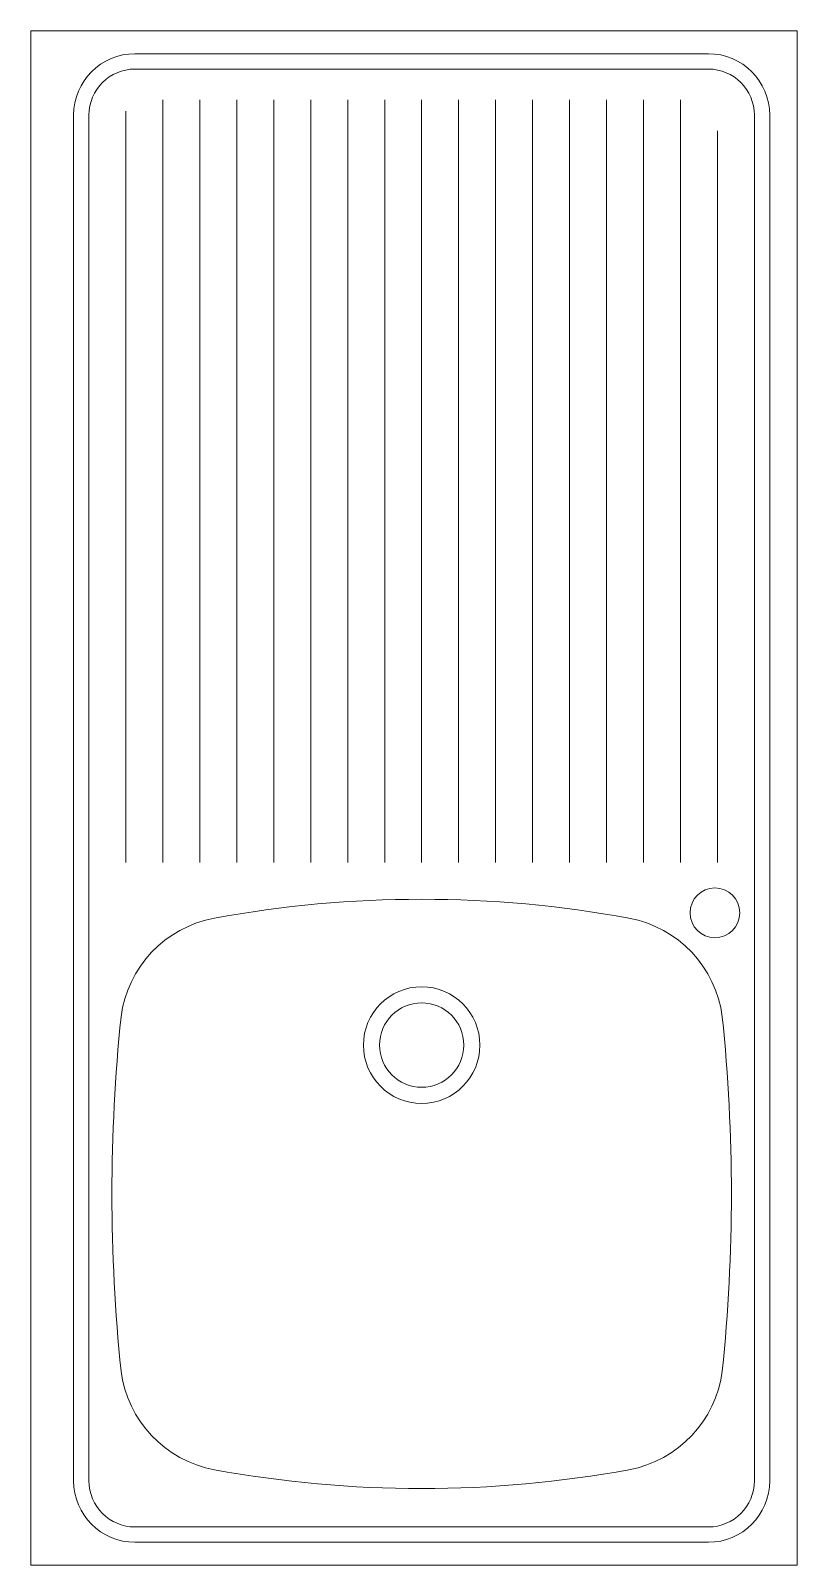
# Model space of a CAD drawing. Header units: metres. Extents: x 15.727 to 16.104, y 25.477 to 26.23.
import ezdxf

# ---------------------------------------------------------------- set-up
doc = ezdxf.new("R2010")
doc.units = ezdxf.units.M
doc.header["$LTSCALE"] = 5
doc.header["$MEASUREMENT"] = 0
doc.layers.add('A-FURN-BATH', color=175, linetype='Continuous', lineweight=20)

msp = doc.modelspace()

# ---------------------------------------------------------------- linework, layer by layer
at = {"layer": 'A-FURN-BATH', "color": 251}
for p, q in [((15.72745, 25.4768), (15.72745, 26.22989)), ((15.72745, 26.22989), (16.10399, 26.22989)), ((16.10399, 26.22989), (16.10399, 25.4768)), ((15.77866, 26.2186), (16.06031, 26.2186)), ((15.77866, 26.21107), (16.06031, 26.21107)), ((15.79238, 25.82172), (15.79238, 26.19601)), ((15.81054, 25.82172), (15.81054, 26.19601)), ((15.82869, 25.82172), (15.82869, 26.19601)), ((15.84685, 25.82172), (15.84685, 26.19601)), ((15.86501, 25.82172), (15.86501, 26.19601)), ((15.88316, 25.82172), (15.88316, 26.19601)), ((15.90132, 25.82172), (15.90132, 26.19601)), ((15.91948, 25.82172), (15.91948, 26.19601)), ((15.93764, 25.82172), (15.93764, 26.19601)), ((15.95579, 25.82172), (15.95579, 26.19601)), ((15.97395, 25.82172), (15.97395, 26.19601)), ((15.99211, 25.82172), (15.99211, 26.19601)), ((16.01026, 25.82172), (16.01026, 26.19601)), ((16.02842, 25.82172), (16.02842, 26.19601)), ((16.04658, 25.82172), (16.04658, 26.19601)), ((15.74853, 26.18847), (15.74853, 25.51822)), ((15.75607, 26.18847), (15.75607, 25.51822)), ((15.77422, 25.82172), (15.77422, 26.19034)), ((16.08291, 26.18847), (16.08291, 25.51822)), ((16.09044, 26.18847), (16.09044, 25.51822)), ((16.06473, 25.82172), (16.06473, 26.18071)), ((16.06031, 25.49563), (15.77866, 25.49563)), ((16.06031, 25.4881), (15.77866, 25.4881)), ((16.10399, 25.4768), (15.72745, 25.4768))]:
    msp.add_line(p, q, dxfattribs=at)
for centre, radius in [((16.06352, 25.79698), 0.01222), ((15.91949, 25.7321), 0.02862), ((15.91949, 25.7321), 0.02071)]:
    msp.add_circle(centre, radius, dxfattribs=at)
for centre, radius, start, end in [((15.77866, 26.18847), 0.03012, 90, 180), ((16.06031, 26.18847), 0.03012, 0, 90), ((15.77866, 26.18847), 0.02259, 90, 180), ((16.06031, 26.18847), 0.02259, 0, 90), ((15.91949, 25.23883), 0.56482, 90, 100.38124), ((15.91949, 25.23883), 0.56482, 79.61876, 90), ((15.82789, 25.73884), 0.05648, 100.38124, 172.77), ((16.01109, 25.73884), 0.05648, 7.23, 79.61876), ((16.61007, 25.65907), 0.84271, 174.08223, 180.00097), ((15.2289, 25.65907), 0.84271, 359.99903, 5.91777), ((16.61007, 25.65904), 0.84271, 179.99903, 185.91777), ((15.2289, 25.65904), 0.84271, 354.08223, 0.00097), ((15.82789, 25.57926), 0.05648, 187.23, 259.61876), ((16.01109, 25.57926), 0.05648, 280.38124, 352.77), ((15.91949, 26.07928), 0.56482, 259.61876, 270), ((15.91949, 26.07928), 0.56482, 270, 280.38124), ((15.77866, 25.51822), 0.03012, 180, 270), ((15.77866, 25.51822), 0.02259, 180, 270), ((16.06031, 25.51822), 0.02259, 270, 0), ((16.06031, 25.51822), 0.03012, 270, 0)]:
    msp.add_arc(centre, radius, start, end, dxfattribs=at)

doc.saveas('drawing.dxf')
